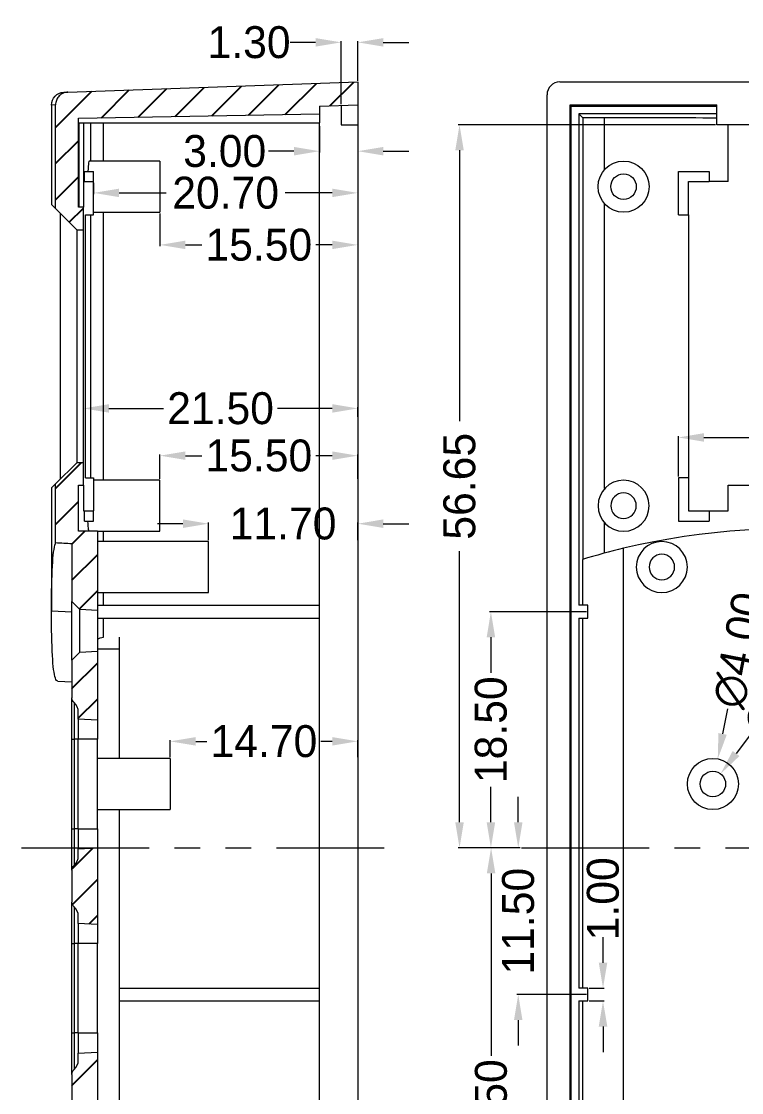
# Model space of a CAD drawing. Extents: x 142 to 418, y 267 to 420.
# Drawn here: x 141.8 to 198.3, y 321.5 to 405.4 of the extents above; entities that cross this region are included whole.
import ezdxf

# ---------------------------------------------------------------- set-up
doc = ezdxf.new("R2010")
doc.units = 0
doc.header["$MEASUREMENT"] = 0
doc.linetypes.add('PHANTOM', pattern=[2.5, 1.25, -0.25, 0.25, -0.25, 0.25, -0.25])
doc.layers.add('10', color=7, linetype='Continuous')
doc.layers.add('20', color=7, linetype='Continuous')
doc.dimstyles.get("Standard").update_dxf_attribs({"dimtxt": 0.18, "dimasz": 0.18, "dimexe": 0.18, "dimexo": 0.0625, "dimgap": 0.09, "dimtad": 0, "dimtih": 1, "dimtoh": 1, "dimdec": 4, "dimzin": 0, "dimdsep": 46, "dimtxsty": 'Standard', "dimcen": 0.09, "dimadec": 0, "dimazin": 0, "dimtfac": 1, "dimtdec": 4, "dimtofl": 0, "dimtmove": 0, "dimatfit": 3, "dimfxl": 0, "dimtolj": 1, "dimtzin": 0, "dimarcsym": 0})

# ---------------------------------------------------------------- blocks, each defined once
blk = doc.blocks.new('HATCH1')
at = {"color": 200, "linetype": 'Continuous'}
for p, q in [((165.347, 369.511), (167.626, 371.788)), ((168.227, 369.561), (170.559, 371.891)), ((171.107, 369.612), (173.491, 371.993)), ((173.987, 369.662), (176.423, 372.095)), ((177.487, 370.331), (179.356, 372.198)), ((155.983, 368.637), (158.829, 371.481)), ((159.586, 369.41), (161.762, 371.583)), ((162.467, 369.461), (164.694, 371.686)), ((155.983, 365.81), (157.784, 367.609)), ((155.983, 362.983), (157.784, 364.782)), ((157.049, 361.222), (158.163, 362.334)), ((155.983, 340.367), (158.026, 342.409)), ((155.983, 337.54), (157.784, 339.339)), ((157.263, 335.992), (158.301, 337.03)), ((157.263, 333.165), (159.263, 335.163)), ((157.848, 330.923), (159.263, 332.336)), ((157.263, 324.684), (159.263, 326.682)), ((157.763, 322.356), (159.263, 323.855)), ((157.274, 310.56), (158.905, 312.19)), ((157.304, 307.763), (159.263, 309.72)), ((158.612, 306.243), (159.263, 306.893)), ((157.263, 293.587), (159.263, 295.585))]:
    blk.add_line(p, q, dxfattribs=at)
blk = doc.blocks.new('*D37')
at = {"color": 4, "linetype": 'Continuous', "lineweight": 9}
for p, q in [((193.328, 369.77), (193.328, 372.921)), ((195.328, 372.821), (209.588, 372.821)), ((224.028, 372.821), (219.352, 372.821))]:
    blk.add_line(p, q, dxfattribs=at)
for points in [[(195.328, 373.155), (195.328, 372.488), (193.328, 372.821)], [(224.028, 373.155), (224.028, 372.488), (226.028, 372.821)]]:
    blk.add_solid(points, dxfattribs=at)
at = {"layer": 'Defpoints', "color": 0, "linetype": 'Continuous', "lineweight": 9}
for p in [(226.028, 372.821), (226.028, 372.821), (193.328, 369.67)]:
    blk.add_point(p, dxfattribs=at)
at = {"color": 3, "linetype": 'Continuous', "lineweight": 9, "insert": (214.47, 372.821), "char_height": 2.5, "attachment_point": 5}
blk.add_mtext('\\A1;32.70', dxfattribs=at)
blk = doc.blocks.new('*D53')
at = {"color": 4, "linetype": 'Continuous', "lineweight": 9}
for p, q in [((180.773, 342.67), (180.773, 344.67)), ((180.928, 340.67), (180.673, 340.67)), ((186.128, 329.17), (180.673, 329.17)), ((180.773, 327.17), (180.773, 325.17))]:
    blk.add_line(p, q, dxfattribs=at)
for points in [[(180.44, 342.67), (181.106, 342.67), (180.773, 340.67)], [(180.44, 327.17), (181.106, 327.17), (180.773, 329.17)]]:
    blk.add_solid(points, dxfattribs=at)
at = {"layer": 'Defpoints', "color": 0, "linetype": 'Continuous', "lineweight": 9}
for p in [(181.028, 340.67), (180.773, 329.17), (186.228, 329.17)]:
    blk.add_point(p, dxfattribs=at)
at = {"color": 3, "linetype": 'Continuous', "lineweight": 9, "insert": (180.773, 334.92), "char_height": 2.5, "attachment_point": 5, "rotation": 90}
blk.add_mtext('\\A1;11.50', dxfattribs=at)
blk = doc.blocks.new('*D54')
at = {"color": 4, "linetype": 'Continuous', "lineweight": 9}
for p, q in [((180.928, 340.67), (178.545, 340.67)), ((178.645, 338.67), (178.645, 324.385)), ((178.645, 301.17), (178.645, 315.455)), ((186.128, 299.17), (178.545, 299.17))]:
    blk.add_line(p, q, dxfattribs=at)
for points in [[(178.312, 338.67), (178.978, 338.67), (178.645, 340.67)], [(178.312, 301.17), (178.978, 301.17), (178.645, 299.17)]]:
    blk.add_solid(points, dxfattribs=at)
at = {"layer": 'Defpoints', "color": 0, "linetype": 'Continuous', "lineweight": 9}
for p in [(181.028, 340.67), (178.645, 299.17), (186.228, 299.17)]:
    blk.add_point(p, dxfattribs=at)
at = {"color": 3, "linetype": 'Continuous', "lineweight": 9, "insert": (178.645, 319.92), "char_height": 2.5, "attachment_point": 5, "rotation": 90}
blk.add_mtext('\\A1;41.50', dxfattribs=at)
blk = doc.blocks.new('*D55')
at = {"color": 4, "linetype": 'Continuous', "lineweight": 9}
for p, q in [((200.928, 340.67), (199.19, 340.67)), ((199.29, 338.67), (199.29, 317.152)), ((199.29, 285.87), (199.29, 307.389)), ((200.928, 283.87), (199.19, 283.87))]:
    blk.add_line(p, q, dxfattribs=at)
for points in [[(198.957, 338.67), (199.624, 338.67), (199.29, 340.67)], [(198.957, 285.87), (199.624, 285.87), (199.29, 283.87)]]:
    blk.add_solid(points, dxfattribs=at)
at = {"layer": 'Defpoints', "color": 0, "linetype": 'Continuous', "lineweight": 9}
for p in [(199.29, 340.67), (201.028, 340.67), (201.028, 283.87)]:
    blk.add_point(p, dxfattribs=at)
at = {"color": 3, "linetype": 'Continuous', "lineweight": 9, "insert": (199.29, 312.27), "char_height": 2.5, "attachment_point": 5, "rotation": 90}
blk.add_mtext('\\A1;56.80', dxfattribs=at)
blk = doc.blocks.new('*D57')
at = {"color": 4, "linetype": 'Continuous', "lineweight": 9}
for p, q in [((186.128, 359.17), (178.531, 359.17)), ((178.631, 357.17), (178.631, 354.385)), ((178.631, 342.67), (178.631, 345.455)), ((180.928, 340.67), (178.531, 340.67))]:
    blk.add_line(p, q, dxfattribs=at)
for points in [[(178.298, 357.17), (178.964, 357.17), (178.631, 359.17)], [(178.298, 342.67), (178.964, 342.67), (178.631, 340.67)]]:
    blk.add_solid(points, dxfattribs=at)
at = {"layer": 'Defpoints', "color": 0, "linetype": 'Continuous', "lineweight": 9}
for p in [(178.631, 359.17), (186.228, 359.17), (181.028, 340.67)]:
    blk.add_point(p, dxfattribs=at)
at = {"color": 3, "linetype": 'Continuous', "lineweight": 9, "insert": (178.631, 349.92), "char_height": 2.5, "attachment_point": 5, "rotation": 90}
blk.add_mtext('\\A1;18.50', dxfattribs=at)
blk = doc.blocks.new('*D58')
at = {"color": 4, "linetype": 'Continuous', "lineweight": 9}
for p, q in [((187.418, 331.67), (187.418, 333.67)), ((186.328, 329.67), (187.518, 329.67)), ((186.328, 328.67), (187.518, 328.67)), ((187.418, 326.67), (187.418, 324.67))]:
    blk.add_line(p, q, dxfattribs=at)
for points in [[(187.085, 331.67), (187.752, 331.67), (187.418, 329.67)], [(187.085, 326.67), (187.752, 326.67), (187.418, 328.67)]]:
    blk.add_solid(points, dxfattribs=at)
at = {"layer": 'Defpoints', "color": 0, "linetype": 'Continuous', "lineweight": 9}
for p in [(186.228, 329.67), (187.418, 329.67), (186.228, 328.67)]:
    blk.add_point(p, dxfattribs=at)
at = {"color": 3, "linetype": 'Continuous', "lineweight": 9, "insert": (187.418, 336.677), "char_height": 2.5, "attachment_point": 5, "rotation": 90}
blk.add_mtext('\\A1;1.00', dxfattribs=at)
blk = doc.blocks.new('*D59')
at = {"color": 4, "linetype": 'Continuous', "lineweight": 9}
for p, q in [((196.228, 397.32), (176.071, 397.32)), ((176.171, 395.32), (176.171, 374.085)), ((176.171, 342.67), (176.171, 363.905)), ((180.928, 340.67), (176.071, 340.67))]:
    blk.add_line(p, q, dxfattribs=at)
for points in [[(175.838, 395.32), (176.505, 395.32), (176.171, 397.32)], [(175.838, 342.67), (176.505, 342.67), (176.171, 340.67)]]:
    blk.add_solid(points, dxfattribs=at)
at = {"layer": 'Defpoints', "color": 0, "linetype": 'Continuous', "lineweight": 9}
for p in [(196.328, 397.32), (176.171, 340.67), (181.028, 340.67)]:
    blk.add_point(p, dxfattribs=at)
at = {"color": 3, "linetype": 'Continuous', "lineweight": 9, "insert": (176.171, 368.995), "char_height": 2.5, "attachment_point": 5, "rotation": 90}
blk.add_mtext('\\A1;56.65', dxfattribs=at)
blk = doc.blocks.new('*D67')
at = {"color": 4, "linetype": 'Continuous', "lineweight": 9}
blk.add_line((197.174, 351.56), (196.792, 349.597), dxfattribs=at)
blk.add_solid([(196.465, 349.66), (197.119, 349.533), (196.41, 347.634)], dxfattribs=at)
at = {"layer": 'Defpoints', "color": 0, "linetype": 'Continuous', "lineweight": 9}
for p in [(196.41, 347.634), (195.647, 343.707)]:
    blk.add_point(p, dxfattribs=at)
at = {"color": 3, "linetype": 'Continuous', "lineweight": 9, "insert": (198.066, 356.147), "char_height": 2.5, "attachment_point": 5, "rotation": 78.99283}
blk.add_mtext('\\A1;∅4.00', dxfattribs=at)
blk = doc.blocks.new('*D68')
at = {"color": 4, "linetype": 'Continuous', "lineweight": 9}
blk.add_line((199.053, 349.652), (197.843, 348.059), dxfattribs=at)
blk.add_solid([(197.578, 348.261), (198.109, 347.858), (196.633, 346.467)], dxfattribs=at)
at = {"layer": 'Defpoints', "color": 0, "linetype": 'Continuous', "lineweight": 9}
for p in [(196.633, 346.467), (195.424, 344.874)]:
    blk.add_point(p, dxfattribs=at)
at = {"color": 3, "linetype": 'Continuous', "lineweight": 9, "insert": (201.88, 353.373), "char_height": 2.5, "attachment_point": 5, "rotation": 52.77542}
blk.add_mtext('\\A1;∅2.00', dxfattribs=at)
blk = doc.blocks.new('*D77')
at = {"color": 4, "linetype": 'Continuous', "lineweight": 9}
for p, q in [((164.891, 403.775), (162.891, 403.775)), ((166.891, 398.924), (166.891, 403.875)), ((168.191, 400.77), (168.191, 403.875)), ((170.191, 403.775), (172.191, 403.775))]:
    blk.add_line(p, q, dxfattribs=at)
for points in [[(164.891, 404.109), (164.891, 403.442), (166.891, 403.775)], [(170.191, 404.109), (170.191, 403.442), (168.191, 403.775)]]:
    blk.add_solid(points, dxfattribs=at)
at = {"layer": 'Defpoints', "color": 0, "linetype": 'Continuous', "lineweight": 9}
for p in [(166.891, 403.775), (168.191, 400.67), (166.891, 398.824)]:
    blk.add_point(p, dxfattribs=at)
at = {"color": 3, "linetype": 'Continuous', "lineweight": 9, "insert": (159.676, 403.775), "char_height": 2.5, "attachment_point": 5}
blk.add_mtext('\\A1;1.30', dxfattribs=at)
blk = doc.blocks.new('*D78')
at = {"color": 4, "linetype": 'Continuous', "lineweight": 9}
for p, q in [((165.191, 397.22), (165.191, 395.148)), ((168.191, 397.22), (168.191, 395.148)), ((163.191, 395.248), (161.191, 395.248)), ((170.191, 395.248), (172.191, 395.248))]:
    blk.add_line(p, q, dxfattribs=at)
for points in [[(163.191, 395.581), (163.191, 394.915), (165.191, 395.248)], [(170.191, 395.581), (170.191, 394.915), (168.191, 395.248)]]:
    blk.add_solid(points, dxfattribs=at)
at = {"layer": 'Defpoints', "color": 0, "linetype": 'Continuous', "lineweight": 9}
for p in [(165.191, 397.32), (168.191, 397.32), (165.191, 395.248)]:
    blk.add_point(p, dxfattribs=at)
at = {"color": 3, "linetype": 'Continuous', "lineweight": 9, "insert": (157.768, 395.248), "char_height": 2.5, "attachment_point": 5}
blk.add_mtext('\\A1;3.00', dxfattribs=at)
blk = doc.blocks.new('*D85')
at = {"color": 4, "linetype": 'Continuous', "lineweight": 9}
for p, q in [((153.491, 347.77), (153.491, 349.112)), ((155.491, 349.012), (156.376, 349.012)), ((166.191, 349.012), (165.306, 349.012)), ((168.191, 347.77), (168.191, 349.112))]:
    blk.add_line(p, q, dxfattribs=at)
for points in [[(155.491, 349.345), (155.491, 348.679), (153.491, 349.012)], [(166.191, 349.345), (166.191, 348.679), (168.191, 349.012)]]:
    blk.add_solid(points, dxfattribs=at)
at = {"layer": 'Defpoints', "color": 0, "linetype": 'Continuous', "lineweight": 9}
for p in [(168.191, 349.012), (153.491, 347.67), (168.191, 347.67)]:
    blk.add_point(p, dxfattribs=at)
at = {"color": 3, "linetype": 'Continuous', "lineweight": 9, "insert": (160.841, 349.012), "char_height": 2.5, "attachment_point": 5}
blk.add_mtext('\\A1;14.70', dxfattribs=at)
blk = doc.blocks.new('*D86')
at = {"color": 4, "linetype": 'Continuous', "lineweight": 9}
for p, q in [((154.491, 366.064), (152.491, 366.064)), ((156.491, 364.77), (156.491, 366.164)), ((168.191, 364.77), (168.191, 366.164)), ((170.191, 366.064), (172.191, 366.064))]:
    blk.add_line(p, q, dxfattribs=at)
for points in [[(154.491, 366.398), (154.491, 365.731), (156.491, 366.064)], [(170.191, 366.398), (170.191, 365.731), (168.191, 366.064)]]:
    blk.add_solid(points, dxfattribs=at)
at = {"layer": 'Defpoints', "color": 0, "linetype": 'Continuous', "lineweight": 9}
for p in [(168.191, 366.064), (156.491, 364.67), (168.191, 364.67)]:
    blk.add_point(p, dxfattribs=at)
at = {"color": 3, "linetype": 'Continuous', "lineweight": 9, "insert": (162.341, 366.064), "char_height": 2.5, "attachment_point": 5}
blk.add_mtext('\\A1;11.70', dxfattribs=at)
blk = doc.blocks.new('*D87')
at = {"color": 4, "linetype": 'Continuous', "lineweight": 9}
for p, q in [((152.691, 369.57), (152.691, 371.493)), ((154.691, 371.393), (155.976, 371.393)), ((166.191, 371.393), (164.906, 371.393)), ((168.191, 369.57), (168.191, 371.493))]:
    blk.add_line(p, q, dxfattribs=at)
for points in [[(154.691, 371.726), (154.691, 371.06), (152.691, 371.393)], [(166.191, 371.726), (166.191, 371.06), (168.191, 371.393)]]:
    blk.add_solid(points, dxfattribs=at)
at = {"layer": 'Defpoints', "color": 0, "linetype": 'Continuous', "lineweight": 9}
for p in [(168.191, 371.393), (152.691, 369.47), (168.191, 369.47)]:
    blk.add_point(p, dxfattribs=at)
at = {"color": 3, "linetype": 'Continuous', "lineweight": 9, "insert": (160.441, 371.393), "char_height": 2.5, "attachment_point": 5}
blk.add_mtext('\\A1;15.50', dxfattribs=at)
blk = doc.blocks.new('*D88')
at = {"color": 4, "linetype": 'Continuous', "lineweight": 9}
for p, q in [((152.691, 390.37), (152.691, 387.807)), ((168.191, 390.37), (168.191, 387.807)), ((154.691, 387.907), (155.976, 387.907)), ((166.191, 387.907), (164.906, 387.907))]:
    blk.add_line(p, q, dxfattribs=at)
for points in [[(154.691, 388.241), (154.691, 387.574), (152.691, 387.907)], [(166.191, 388.241), (166.191, 387.574), (168.191, 387.907)]]:
    blk.add_solid(points, dxfattribs=at)
at = {"layer": 'Defpoints', "color": 0, "linetype": 'Continuous', "lineweight": 9}
for p in [(152.691, 390.47), (168.191, 390.47), (168.191, 387.907)]:
    blk.add_point(p, dxfattribs=at)
at = {"color": 3, "linetype": 'Continuous', "lineweight": 9, "insert": (160.441, 387.907), "char_height": 2.5, "attachment_point": 5}
blk.add_mtext('\\A1;15.50', dxfattribs=at)
blk = doc.blocks.new('*D89')
at = {"color": 4, "linetype": 'Continuous', "lineweight": 9}
for p, q in [((147.491, 392.77), (147.491, 391.881)), ((168.191, 392.77), (168.191, 391.881)), ((149.491, 391.981), (153.168, 391.981)), ((166.191, 391.981), (162.515, 391.981))]:
    blk.add_line(p, q, dxfattribs=at)
for points in [[(149.491, 392.315), (149.491, 391.648), (147.491, 391.981)], [(166.191, 392.315), (166.191, 391.648), (168.191, 391.981)]]:
    blk.add_solid(points, dxfattribs=at)
at = {"layer": 'Defpoints', "color": 0, "linetype": 'Continuous', "lineweight": 9}
for p in [(147.491, 392.87), (168.191, 392.87), (168.191, 391.981)]:
    blk.add_point(p, dxfattribs=at)
at = {"color": 3, "linetype": 'Continuous', "lineweight": 9, "insert": (157.841, 391.981), "char_height": 2.5, "attachment_point": 5}
blk.add_mtext('\\A1;20.70', dxfattribs=at)
blk = doc.blocks.new('*D90')
at = {"color": 4, "linetype": 'Continuous', "lineweight": 9}
for p, q in [((146.691, 374.439), (146.691, 375.196)), ((168.191, 374.439), (168.191, 375.196)), ((148.691, 375.096), (152.976, 375.096)), ((166.191, 375.096), (161.906, 375.096))]:
    blk.add_line(p, q, dxfattribs=at)
for points in [[(148.691, 375.429), (148.691, 374.762), (146.691, 375.096)], [(166.191, 375.429), (166.191, 374.762), (168.191, 375.096)]]:
    blk.add_solid(points, dxfattribs=at)
at = {"layer": 'Defpoints', "color": 0, "linetype": 'Continuous', "lineweight": 9}
for p in [(146.691, 375.096), (146.691, 374.339), (168.191, 374.339)]:
    blk.add_point(p, dxfattribs=at)
at = {"color": 3, "linetype": 'Continuous', "lineweight": 9, "insert": (157.441, 375.096), "char_height": 2.5, "attachment_point": 5}
blk.add_mtext('\\A1;21.50', dxfattribs=at)

msp = doc.modelspace()

# ---------------------------------------------------------------- linework, layer by layer
at = {"layer": '10', "color": 7, "linetype": 'Continuous', "lineweight": 9}
for p, q in [((145.477, 399.877), (168.191, 400.67)), ((168.191, 400.67), (168.191, 398.869)), ((184.028, 400.67), (268.029, 400.67)), ((145.157, 399.866), (145.477, 399.877)), ((183.028, 281.67), (183.028, 399.671)), ((144.511, 398.878), (144.191, 398.867)), ((144.191, 398.867), (144.191, 391.07)), ((144.511, 390.751), (144.511, 398.878)), ((165.191, 398.765), (168.191, 398.869)), ((165.191, 398.765), (165.191, 398.17)), ((166.891, 398.824), (166.891, 397.32)), ((168.191, 398.869), (168.191, 397.32)), ((184.934, 398.765), (184.83, 398.869)), ((184.83, 398.869), (196.328, 398.869)), ((184.83, 282.471), (184.83, 398.869)), ((184.934, 282.576), (184.934, 398.765)), ((184.934, 398.765), (196.329, 398.765)), ((196.328, 397.32), (196.328, 398.869)), ((146.312, 397.841), (165.191, 398.17)), ((146.312, 390.87), (146.312, 397.841)), ((165.191, 398.17), (165.191, 397.47)), ((196.328, 398.17), (185.528, 398.17)), ((185.528, 398.17), (185.824, 397.875)), ((185.528, 398.17), (185.528, 359.67)), ((185.824, 397.875), (185.824, 363.267)), ((187.543, 393.81), (187.543, 397.857)), ((146.312, 397.47), (165.191, 397.47)), ((146.339, 397.47), (146.339, 390.87)), ((146.691, 397.47), (146.691, 390.87)), ((147.242, 397.47), (147.242, 394.47)), ((148.265, 394.47), (148.265, 397.47)), ((165.191, 359.67), (165.191, 397.47)), ((166.891, 397.32), (168.191, 397.32)), ((168.191, 397.32), (168.191, 283.672)), ((205.728, 397.32), (196.328, 397.32)), ((197.225, 392.87), (197.225, 397.32)), ((152.691, 394.47), (147.147, 394.47)), ((152.691, 394.47), (152.691, 392.47)), ((146.766, 392.87), (146.766, 393.67)), ((146.766, 393.67), (147.491, 393.67)), ((147.491, 392.87), (147.491, 393.67)), ((193.328, 390.27), (193.328, 393.67)), ((193.328, 393.67), (195.728, 393.67)), ((195.728, 393.67), (195.728, 392.87)), ((146.766, 392.87), (146.691, 392.87)), ((146.766, 392.87), (147.491, 392.87)), ((147.491, 390.27), (147.491, 392.87)), ((194.128, 392.87), (195.728, 392.87)), ((194.128, 390.27), (194.128, 392.87)), ((197.225, 392.87), (195.728, 392.87)), ((152.691, 392.47), (152.691, 390.47)), ((187.543, 368.81), (187.543, 391.131)), ((144.511, 390.751), (144.191, 391.07)), ((146.191, 389.07), (144.511, 390.751)), ((144.889, 369.568), (144.889, 390.373)), ((146.691, 390.87), (146.312, 390.87)), ((146.691, 389.07), (146.691, 390.87)), ((146.85, 369.67), (146.85, 390.27)), ((146.85, 390.27), (147.491, 390.27)), ((147.242, 390.27), (147.242, 369.671)), ((147.492, 390.47), (152.691, 390.47)), ((148.265, 369.47), (148.265, 390.47)), ((193.328, 390.27), (194.128, 390.27)), ((194.128, 390.27), (194.128, 369.67)), ((146.691, 389.07), (146.191, 389.07)), ((146.191, 370.87), (146.191, 389.07)), ((146.691, 370.87), (146.691, 389.07)), ((144.511, 369.19), (146.191, 370.87)), ((146.191, 370.87), (146.691, 370.87)), ((146.691, 369.07), (146.691, 370.87)), ((146.85, 369.67), (147.491, 369.67)), ((147.491, 369.67), (147.491, 367.07)), ((152.691, 369.47), (147.492, 369.47)), ((152.691, 367.47), (152.691, 369.47)), ((194.128, 369.67), (193.328, 369.67)), ((193.328, 369.67), (193.328, 366.27)), ((194.128, 369.67), (194.128, 367.07)), ((144.511, 369.19), (144.191, 368.87)), ((144.191, 368.87), (144.191, 359.263)), ((144.511, 364.555), (144.511, 369.19)), ((146.312, 369.07), (146.691, 369.07)), ((146.312, 365.491), (146.312, 369.07)), ((146.691, 369.07), (146.691, 367.07)), ((197.225, 367.07), (197.225, 369.07)), ((197.225, 369.07), (254.832, 369.07)), ((146.691, 367.07), (146.766, 367.07)), ((146.766, 366.27), (146.766, 367.07)), ((146.766, 367.07), (147.491, 367.07)), ((147.491, 366.27), (147.491, 367.07)), ((152.691, 365.47), (152.691, 367.47)), ((194.128, 367.07), (195.728, 367.07)), ((195.728, 367.07), (197.225, 367.07)), ((195.728, 367.07), (195.728, 366.27)), ((146.766, 366.27), (147.491, 366.27)), ((187.543, 363.758), (187.543, 366.131)), ((193.328, 366.27), (195.728, 366.27)), ((147.791, 365.491), (146.312, 365.491)), ((147.791, 365.491), (147.791, 359.27)), ((147.792, 365.47), (152.691, 365.47)), ((148.265, 364.67), (148.265, 365.471)), ((145.791, 364.488), (145.791, 359.97)), ((156.491, 364.67), (147.792, 364.67)), ((156.491, 362.67), (156.491, 364.67)), ((189.028, 294.592), (189.028, 364.134)), ((156.491, 360.67), (156.491, 362.67)), ((185.802, 363.26), (185.802, 359.67)), ((147.792, 360.67), (156.491, 360.67)), ((148.265, 359.67), (148.265, 360.671)), ((144.191, 359.246), (145.791, 359.17)), ((145.791, 359.97), (146.42, 359.342)), ((145.791, 355.37), (145.791, 359.97)), ((147.791, 359.27), (146.42, 359.342)), ((146.42, 357.67), (146.42, 359.342)), ((147.791, 359.27), (147.791, 356.07)), ((147.792, 359.67), (165.191, 359.67)), ((165.191, 358.67), (165.191, 359.67)), ((186.228, 359.67), (185.528, 359.67)), ((186.228, 358.67), (186.228, 359.67)), ((147.792, 358.67), (165.191, 358.67)), ((148.265, 357.167), (148.265, 358.67)), ((165.191, 329.67), (165.191, 358.67)), ((185.528, 358.67), (185.528, 329.67)), ((185.528, 358.67), (186.228, 358.67)), ((185.802, 358.67), (185.802, 329.67)), ((146.42, 355.999), (146.42, 357.67)), ((149.491, 357.174), (149.491, 356.265)), ((146.42, 355.999), (145.791, 355.37)), ((146.42, 355.999), (147.791, 356.07)), ((147.791, 356.265), (149.491, 356.265)), ((147.791, 356.07), (147.791, 350.67)), ((149.491, 356.265), (149.491, 347.67)), ((145.791, 355.37), (145.791, 352.422)), ((144.675, 353.729), (145.791, 353.67)), ((145.791, 349.17), (145.791, 352.422)), ((145.958, 352.05), (145.958, 349.17)), ((146.291, 350.749), (146.291, 351.304)), ((147.791, 350.67), (146.291, 350.749)), ((146.291, 350.749), (146.291, 349.17)), ((147.791, 350.67), (147.791, 349.17)), ((145.791, 349.17), (145.958, 349.17)), ((145.791, 342.17), (145.791, 349.17)), ((146.291, 349.17), (145.958, 349.17)), ((145.958, 349.17), (145.958, 342.17)), ((147.791, 349.17), (146.291, 349.17)), ((146.291, 342.17), (146.291, 349.17)), ((147.791, 342.17), (147.791, 349.17)), ((153.491, 347.67), (147.791, 347.67)), ((153.491, 347.67), (153.491, 345.67)), ((153.491, 345.67), (153.491, 343.67)), ((147.791, 343.67), (153.491, 343.67)), ((149.491, 343.67), (149.491, 299.671)), ((145.791, 342.17), (145.958, 342.17)), ((145.791, 338.918), (145.791, 342.17)), ((145.958, 342.17), (145.958, 339.291)), ((146.291, 342.17), (145.958, 342.17)), ((146.291, 342.17), (147.791, 342.17)), ((146.291, 342.17), (146.291, 340.592)), ((147.791, 342.17), (147.791, 340.67)), ((146.291, 340.592), (147.791, 340.67)), ((146.291, 340.036), (146.291, 340.592)), ((147.791, 340.67), (147.791, 334.67)), ((145.791, 338.918), (145.791, 336.422)), ((145.791, 333.17), (145.791, 336.422)), ((145.958, 336.05), (145.958, 333.17)), ((146.291, 334.749), (146.291, 335.304)), ((147.791, 334.67), (146.291, 334.749)), ((146.291, 334.749), (146.291, 333.17)), ((147.791, 334.67), (147.791, 333.17)), ((145.791, 333.17), (145.958, 333.17)), ((145.791, 326.17), (145.791, 333.17)), ((146.291, 333.17), (145.958, 333.17)), ((145.958, 333.17), (145.958, 326.17)), ((147.791, 333.17), (146.291, 333.17)), ((146.291, 326.17), (146.291, 333.17)), ((147.791, 326.17), (147.791, 333.17)), ((149.491, 329.67), (165.191, 329.67)), ((165.191, 328.67), (165.191, 329.67)), ((186.228, 329.67), (185.528, 329.67)), ((186.228, 328.67), (186.228, 329.67)), ((149.491, 328.67), (165.191, 328.67)), ((165.191, 299.67), (165.191, 328.67)), ((185.528, 328.67), (185.528, 299.67)), ((185.528, 328.67), (186.228, 328.67)), ((185.802, 328.67), (185.802, 299.67)), ((145.791, 326.17), (145.958, 326.17)), ((145.791, 322.918), (145.791, 326.17)), ((145.958, 326.17), (145.958, 323.291)), ((146.291, 326.17), (145.958, 326.17)), ((146.291, 326.17), (147.791, 326.17)), ((146.291, 326.17), (146.291, 324.592)), ((147.791, 326.17), (147.791, 324.67)), ((146.291, 324.592), (147.791, 324.67)), ((146.291, 324.036), (146.291, 324.592)), ((147.791, 324.67), (147.791, 321.8)), ((145.791, 322.918), (145.791, 321.8)), ((145.791, 321.8), (145.791, 320.422)), ((147.791, 321.8), (147.791, 318.67))]:
    msp.add_line(p, q, dxfattribs=at)
for centre, radius in [((189.028, 392.47), 2), ((189.028, 392.47), 1), ((196.028, 345.67), 2), ((196.028, 345.67), 1)]:
    msp.add_circle(centre, radius, dxfattribs=at)
at = {"layer": '10', "color": 7, "linetype": 'Continuous', "lineweight": 9, "extrusion": (0, 0, -1)}
for centre, radius in [((-189.028, 367.47), 2), ((-189.028, 367.47), 1), ((-192.028, 362.67), 2), ((-192.028, 362.67), 1)]:
    msp.add_circle(centre, radius, dxfattribs=at)
for centre, radius, start, end in [((-145.191, 398.867), 1, 0, 88), ((-146.291, 352.422), 0.5, 311.81031, 0), ((-146.291, 338.918), 0.5, 0, 48.18969), ((-146.291, 336.422), 0.5, 311.81031, 0), ((-146.291, 322.918), 0.5, 0, 48.18969)]:
    msp.add_arc(centre, radius, start, end, dxfattribs=at)
at = {"layer": '10', "color": 7, "linetype": 'Continuous', "lineweight": 9}
for centre, radius, start, end in [((202.054, 309.67), 56, 64.15807, 103.45067), ((202.054, 309.67), 56, 103.45067, 106.8708), ((145.291, 351.304), 1, 0, 48.18969), ((145.291, 340.036), 1, 311.81031, 0), ((145.291, 335.304), 1, 0, 48.18969), ((145.291, 324.036), 1, 311.81031, 0)]:
    msp.add_arc(centre, radius, start, end, dxfattribs=at)
msp.add_ellipse((184.029, 399.67), major_axis=(-0.708, 0.708), ratio=0.998783, start_param=5.498396, end_param=7.067974, dxfattribs=at)
at = {"layer": '10', "color": 7, "linetype": 'Continuous', "lineweight": 9, "extrusion": (0, 0, -1)}
for centre, major_axis, start_param, end_param in [((187.686, 397.895), (-2.2, 0), 4.777338, 5.72143), ((226.028, 408.185), (-592.965, 0), 4.762497, 4.777338)]:
    msp.add_ellipse(centre, major_axis=major_axis, ratio=0.017455, start_param=start_param, end_param=end_param, dxfattribs=at)
at = {"layer": '10', "color": 7, "linetype": 'Continuous', "lineweight": 9}
for points, knots in [([(145.477, 399.877), (145.365, 399.873), (145.252, 399.85), (145.148, 399.809), (145.043, 399.768), (144.945, 399.709), (144.86, 399.636), (144.775, 399.563), (144.701, 399.475), (144.645, 399.378), (144.589, 399.281), (144.549, 399.173), (144.528, 399.063), (144.517, 399.002), (144.511, 398.94), (144.511, 398.878)], [0, 0, 0, 0, 0.219977, 0.219977, 0.219977, 0.439958, 0.439958, 0.439958, 0.659885, 0.659885, 0.659885, 0.879698, 0.879698, 0.879698, 1, 1, 1, 1]), ([(147.147, 394.47), (147.132, 394.47), (147.117, 394.426), (147.081, 394.204), (147.063, 393.967), (147.05, 393.67)], [0, 0, 0, 0, 0.395734, 0.395734, 1, 1, 1, 1]), ([(147.132, 365.485), (147.122, 365.505), (147.112, 365.544), (147.081, 365.737), (147.063, 365.974), (147.05, 366.271)], [0, 0, 0, 0, 0.304999, 0.304999, 1, 1, 1, 1]), ([(144.191, 359.264), (144.191, 360.71), (144.214, 361.864), (144.312, 363.618), (144.389, 364.216), (144.5, 364.527), (144.506, 364.542), (144.511, 364.555)], [0, 0, 0, 0, 0.486194, 0.486194, 0.974371, 0.974371, 1, 1, 1, 1]), ([(144.675, 353.729), (144.608, 353.733), (144.548, 353.81), (144.39, 354.269), (144.314, 354.865), (144.215, 356.624), (144.192, 357.794), (144.191, 359.246)], [0, 0, 0, 0, 0.20034, 0.20034, 0.60017, 0.60017, 1, 1, 1, 1])]:
    msp.add_open_spline(points, degree=3, knots=knots, dxfattribs=at)
for points in [[(145.791, 364.488), (145.365, 364.511), (144.938, 364.533), (144.511, 364.555)], [(147.788, 357.041), (147.926, 357.089), (148.086, 357.132), (148.265, 357.167)]]:
    msp.add_open_spline(points, degree=3, dxfattribs=at)
at = {"layer": '20', "color": 1, "linetype": 'PHANTOM', "lineweight": 9, "ltscale": 8}
for p, q in [((141.833, 340.67), (170.275, 340.67)), ((181.028, 340.67), (271.028, 340.67))]:
    msp.add_line(p, q, dxfattribs=at)

# ---------------------------------------------------------------- block references
at = {"layer": '10', "color": 200, "linetype": 'Continuous', "lineweight": 9}
msp.add_blockref('HATCH1', (-11.471, 28.462), dxfattribs=at)

# ---------------------------------------------------------------- dimensions: what is measured, and where the dimension line sits
at = {"linetype": 'Continuous', "lineweight": 9}
for base, p1, p2, picture, middle in [((166.891, 403.775), (168.191, 400.67), (166.891, 398.824), '*D77', (159.676, 403.775)), ((165.191, 395.248), (168.191, 397.32), (165.191, 397.32), '*D78', (157.768, 395.248)), ((168.191, 391.981), (147.491, 392.87), (168.191, 392.87), '*D89', (157.841, 391.981)), ((168.191, 387.907), (152.691, 390.47), (168.191, 390.47), '*D88', (160.441, 387.907)), ((146.691, 375.096), (168.191, 374.339), (146.691, 374.339), '*D90', (157.441, 375.096)), ((168.191, 371.393), (152.691, 369.47), (168.191, 369.47), '*D87', (160.441, 371.393)), ((168.191, 366.064), (156.491, 364.67), (168.191, 364.67), '*D86', (162.341, 366.064)), ((168.191, 349.012), (153.491, 347.67), (168.191, 347.67), '*D85', (160.841, 349.012))]:
    dim = msp.add_linear_dim(base=base, p1=p1, p2=p2, dimstyle='Standard', override={"dimtxt": 2.5, "dimasz": 2, "dimexe": 0.1, "dimexo": 0.1, "dimtih": 0, "dimtoh": 0, "dimdec": 2, "dimdsep": 0, "dimcen": 0, "dimclrd": 4, "dimclre": 4, "dimclrt": 3, "dimadec": 1, "dimtdec": 2, "dimlwd": 9, "dimlwe": 9}, dxfattribs=at)
    dim.commit()
    dim.dimension.update_dxf_attribs({"geometry": picture, "text_midpoint": middle})
for base, p1, p2, picture, middle in [((176.171, 340.67), (196.328, 397.32), (181.028, 340.67), '*D59', (176.171, 368.995)), ((178.631, 359.17), (181.028, 340.67), (186.228, 359.17), '*D57', (178.631, 349.92)), ((180.773, 329.17), (181.028, 340.67), (186.228, 329.17), '*D53', (180.773, 334.92)), ((178.645, 299.17), (181.028, 340.67), (186.228, 299.17), '*D54', (178.645, 319.92)), ((187.418, 329.67), (186.228, 328.67), (186.228, 329.67), '*D58', (187.418, 336.677)), ((199.29, 340.67), (201.028, 283.87), (201.028, 340.67), '*D55', (199.29, 312.27))]:
    dim = msp.add_linear_dim(base=base, p1=p1, p2=p2, angle=90, dimstyle='Standard', override={"dimtxt": 2.5, "dimasz": 2, "dimexe": 0.1, "dimexo": 0.1, "dimtih": 0, "dimtoh": 0, "dimdec": 2, "dimdsep": 0, "dimcen": 0, "dimclrd": 4, "dimclre": 4, "dimclrt": 3, "dimadec": 1, "dimtdec": 2, "dimlwd": 9, "dimlwe": 9}, dxfattribs=at)
    dim.commit()
    dim.dimension.update_dxf_attribs({"geometry": picture, "text_midpoint": middle})
dim = msp.add_linear_dim(base=(226.028, 372.821), p1=(193.328, 369.67), p2=(226.028, 372.821), dimstyle='Standard', override={"dimtxt": 2.5, "dimasz": 2, "dimexe": 0.1, "dimexo": 0.1, "dimtih": 0, "dimtoh": 0, "dimdec": 2, "dimdsep": 0, "dimcen": 0, "dimclrd": 4, "dimclre": 4, "dimclrt": 3, "dimadec": 1, "dimtdec": 2, "dimlwd": 9, "dimlwe": 9}, dxfattribs=at)
dim.commit()
dim.dimension.update_dxf_attribs({"geometry": '*D37', "text_midpoint": (214.47, 372.821), "dimtype": 160})
for p1, p2, picture, middle in [((195.647, 343.707), (196.41, 347.634), '*D67', (198.066, 356.147)), ((195.424, 344.874), (196.633, 346.467), '*D68', (201.88, 353.373))]:
    dim = msp.add_diameter_dim_2p(p1=p1, p2=p2, dimstyle='Standard', override={"dimtxt": 2.5, "dimasz": 2, "dimexe": 0.1, "dimexo": 0.1, "dimtih": 0, "dimtoh": 0, "dimdec": 2, "dimdsep": 0, "dimcen": 0, "dimclrd": 4, "dimclre": 4, "dimclrt": 3, "dimadec": 1, "dimtdec": 2, "dimlwd": 9, "dimlwe": 9}, dxfattribs=at)
    dim.commit()
    dim.dimension.update_dxf_attribs({"geometry": picture, "text_midpoint": middle})

doc.saveas('drawing.dxf')
